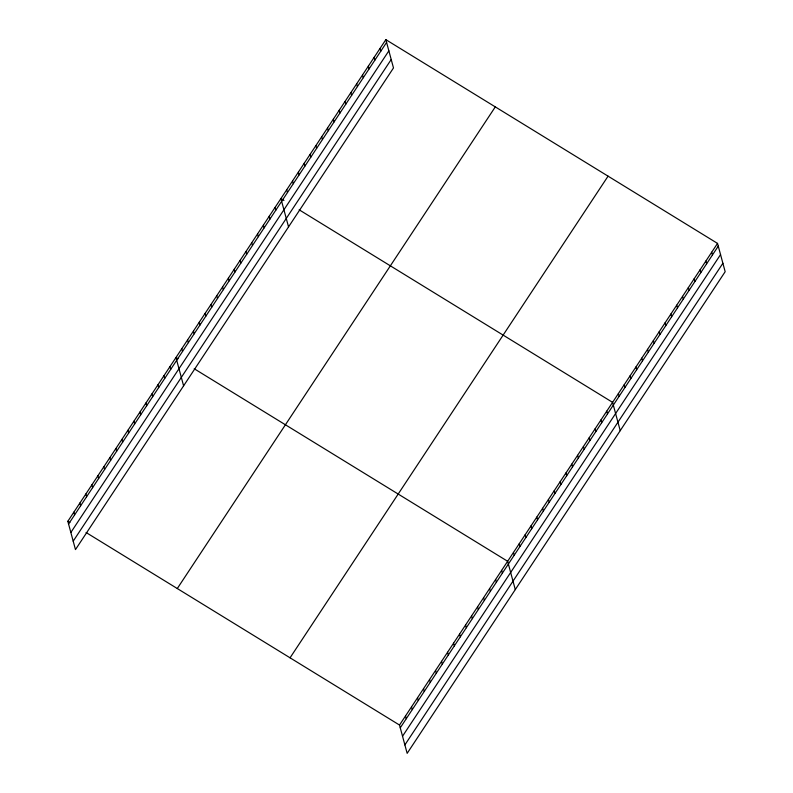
<?xml version="1.0" encoding="UTF-8"?>
<svg xmlns="http://www.w3.org/2000/svg" width="793" height="793" viewBox="0 0 793 793"><rect width="100%" height="100%" fill="white"/><g stroke="black" fill="none" stroke-linecap="round" stroke-linejoin="round"><path stroke-width="1.19" d="M385.844 39.65L393.487 67.95L75.474 549.599L67.831 521.298L385.844 39.65L717.526 243.401L725.169 271.702L407.156 753.35L399.513 725.05L86.08 532.509M68.575 524.054L386.587 42.406M70.855 532.48L388.867 50.831M73.194 541.173L391.207 59.515M177.295 588.535L495.298 106.886M290.06 657.813L608.072 176.165M399.513 725.05L717.526 243.401M400.257 727.805L718.27 246.157M402.537 736.231L720.55 254.583M404.876 744.924L722.889 263.266M283.944 200.46L280.9 198.597L288.543 226.897M299.149 209.798L612.583 402.348L620.225 430.649M177.989 358.783L175.957 357.534L183.599 385.834M194.206 368.745L507.639 561.285L515.281 589.586M67.831 521.298L69.863 522.547M711.698 252.233L712.441 254.979M705.869 261.066L706.613 263.811M700.041 269.888L700.784 272.643M694.212 278.72L694.946 281.475M688.374 287.552L689.117 290.307M682.545 296.384L683.288 299.139M676.716 305.216L677.46 307.962M670.888 314.048L671.631 316.794M665.059 322.87L665.803 325.626M659.231 331.702L659.964 334.458M653.392 340.534L654.136 343.29M647.564 349.366L648.307 352.112M641.735 358.198L642.479 360.944M635.907 367.02L636.65 369.776M630.078 375.852L630.822 378.608M624.25 384.684L624.983 387.44M618.411 393.516L619.155 396.272M606.754 411.18L607.497 413.926M600.925 420.003L601.669 422.758M595.097 428.835L595.84 431.59M589.268 437.667L590.002 440.422M583.43 446.499L584.173 449.244M577.601 455.331L578.345 458.076M571.773 464.153L572.516 466.908M565.944 472.985L566.688 475.741M560.116 481.817L560.859 484.573M554.287 490.649L555.021 493.405M548.449 499.481L549.192 502.227M542.62 508.313L543.364 511.059M536.792 517.135L537.535 519.891M530.963 525.967L531.707 528.723M525.135 534.799L525.878 537.555M519.306 543.631L520.039 546.377M380.016 48.482L380.759 51.228M513.467 552.463L514.211 555.209M374.187 57.314L374.93 60.06M368.358 66.136L369.102 68.892M501.632 570.385L502.375 573.141M362.53 74.968L363.273 77.724M495.625 579.485L496.368 582.24M356.691 83.8L357.435 86.556M489.618 588.584L490.361 591.34M350.863 92.632L351.606 95.388M483.611 597.684L484.354 600.43M345.034 101.464L345.778 104.21M477.604 606.784L478.348 609.53M339.206 110.296L339.949 113.042M471.597 615.874L472.341 618.629M333.377 119.119L334.121 121.874M465.59 624.973L466.334 627.729M327.549 127.951L328.292 130.706M459.583 634.073L460.327 636.829M321.71 136.783L322.454 139.538M453.576 643.173L454.32 645.918M315.882 145.615L316.625 148.36M447.569 652.272L448.313 655.018M310.053 154.447L310.797 157.192M441.562 661.362L442.306 664.118M304.225 163.269L304.968 166.024M435.555 670.462L436.299 673.217M298.396 172.101L299.139 174.857M429.548 679.561L430.292 682.317M292.567 180.933L293.311 183.689M423.541 688.661L424.285 691.417M286.729 189.765L287.472 192.521M417.534 697.761L418.278 700.506M411.527 706.85L412.271 709.606M275.072 207.429L275.815 210.175M405.52 715.95L406.264 718.706M269.243 216.251L269.987 219.007M263.415 225.083L264.158 227.839M257.586 233.915L258.33 236.671M251.748 242.747L252.491 245.493M245.919 251.579L246.663 254.325M240.091 260.401L240.834 263.157M234.262 269.233L235.006 271.989M228.434 278.065L229.177 280.821M222.605 286.897L223.348 289.653M216.767 295.73L217.51 298.475M210.938 304.562L211.681 307.307M205.109 313.384L205.853 316.139M199.281 322.216L200.024 324.971M193.452 331.048L194.196 333.803M187.624 339.88L188.367 342.635M181.785 348.712L182.529 351.458M169.95 366.634L170.693 369.389M163.943 375.733L164.686 378.489M157.936 384.833L158.679 387.589M151.929 393.933L152.672 396.678M145.922 403.032L146.665 405.778M139.915 412.122L140.658 414.878M133.908 421.222L134.651 423.977M127.901 430.321L128.644 433.077M121.894 439.421L122.637 442.167M115.887 448.521L116.63 451.267M109.88 457.611L110.623 460.366M103.873 466.71L104.617 469.466M97.866 475.81L98.61 478.566M91.859 484.91L92.603 487.665M85.852 494.009L86.596 496.755M79.845 503.099L80.589 505.855M73.838 512.199L74.582 514.954"/></g></svg>
